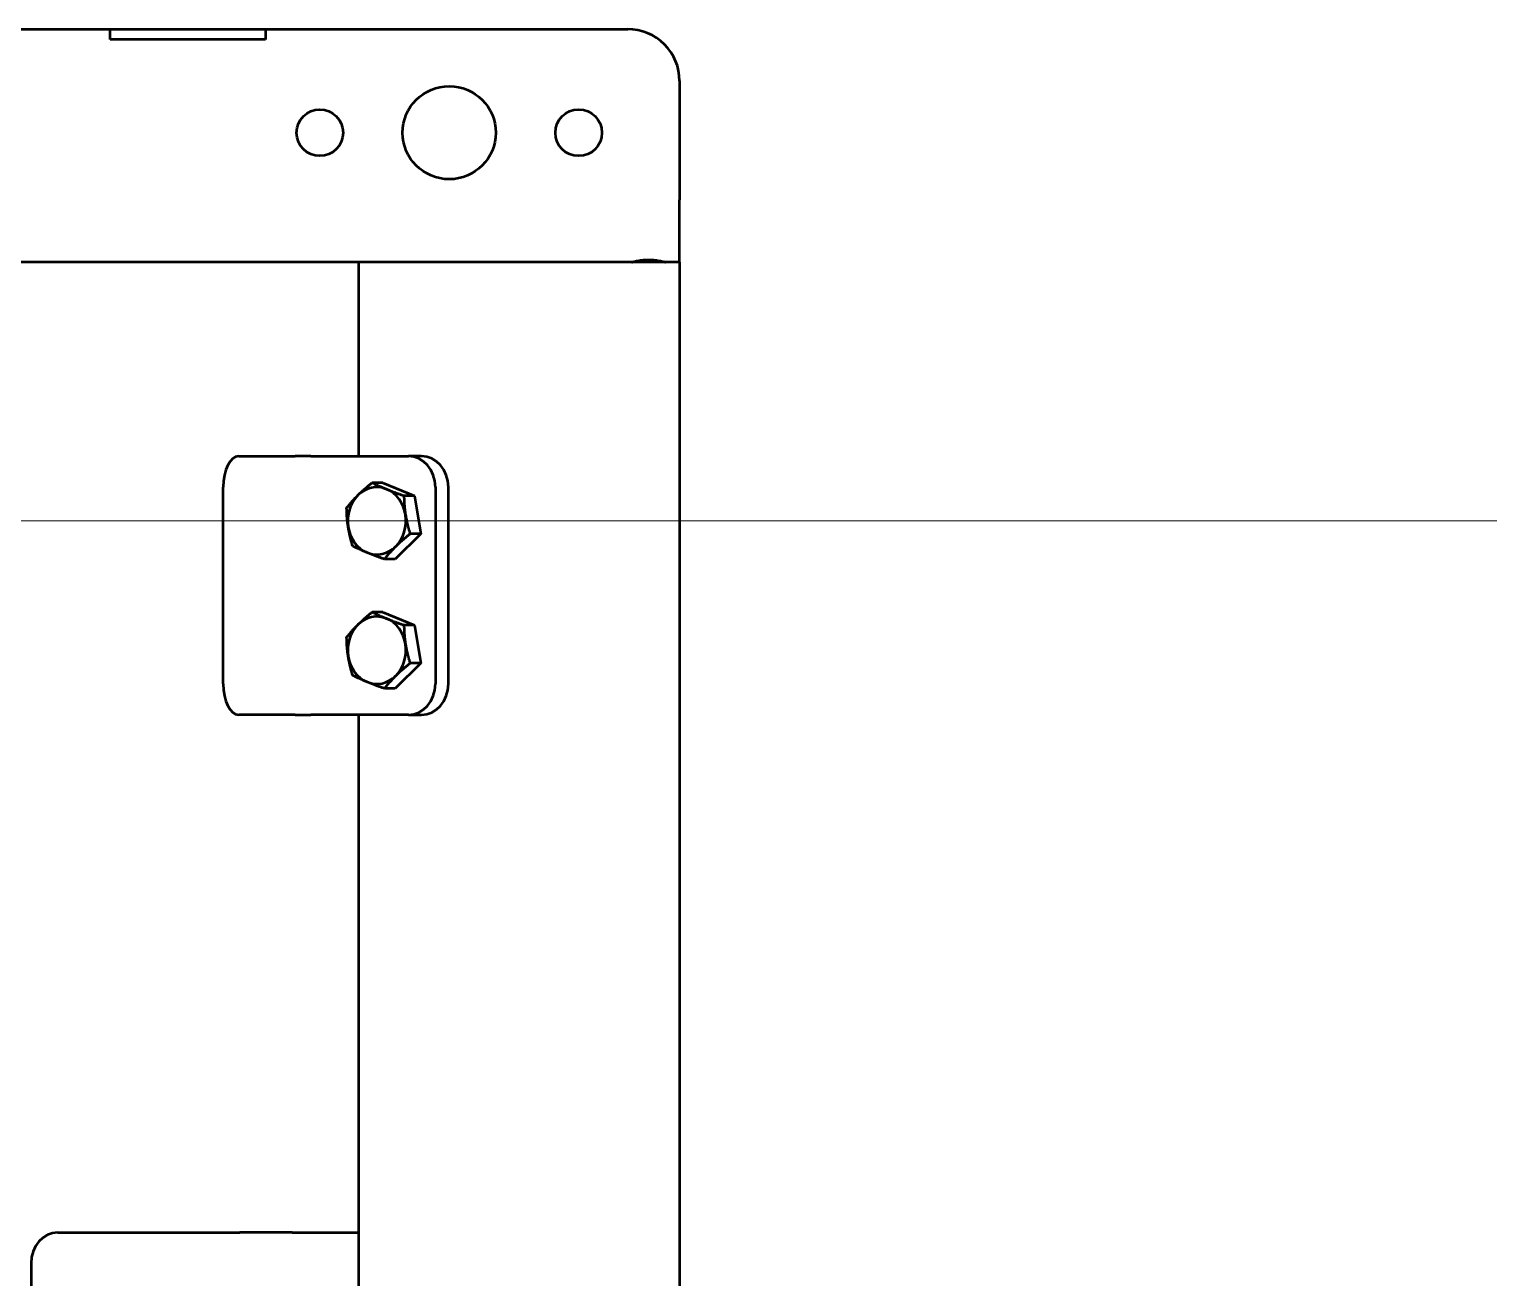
# Model space of a CAD drawing. Extents: x -3873 to 164127, y 7129 to 96529.
# Drawn here: x 15249.5 to 15531.5, y 69165.8 to 69407 of the extents above; entities that cross this region are included whole.
import ezdxf

# ---------------------------------------------------------------- set-up
doc = ezdxf.new("R2010")
doc.units = 0
doc.layers.add('LAYOUT Kromeka', color=1, linetype='CONTINUOUS', lineweight=5)
doc.layers.add('Visible (ISO)', color=7, linetype='CONTINUOUS', lineweight=50)

# ---------------------------------------------------------------- blocks, each defined once
blk = doc.blocks.new('388 gerdirme')
at = {"layer": 'Visible (ISO)', "color": 0}
for p, q in [((52016.62, 94620.19), (52016.62, 94363.19)), ((51971.62, 94262.44), (51971.62, 94489.06)), ((51778.12, 94378.49), (51156.62, 94378.49)), ((51784.12, 94373.29), (51784.12, 94338.13)), ((52014.62, 94333.19), (52014.62, 94363.19)), ((52014.62, 94363.19), (52016.62, 94363.19)), ((52016.62, 94363.19), (52016.62, 94333.19)), ((51890.12, 94341.35), (51928.12, 94341.35)), ((51784.12, 94328.02), (51784.12, 94338.13)), ((51884.12, 94327.47), (51884.12, 94338.35)), ((51934.12, 94338.35), (51934.12, 94327.47)), ((52016.62, 94333.19), (52014.62, 94333.19)), ((52016.62, 94333.19), (52016.62, 94263.19)), ((51784.12, 94328.02), (51784.12, 94315.19)), ((51884.12, 94327.47), (51884.12, 94324.4)), ((51934.12, 94324.4), (51934.12, 94327.47)), ((51884.12, 94305.56), (51884.12, 94324.4)), ((51934.12, 94324.4), (51934.12, 94305.56)), ((51884.12, 94315.19), (50921.62, 94315.19)), ((51971.62, 94315.19), (51934.12, 94315.19)), ((51889.23, 94308.15), (51889.23, 94310.21)), ((51904, 94310.51), (51901.48, 94304.38)), ((51904, 94310.51), (51904, 94312.57)), ((51914.23, 94308.15), (51914.23, 94310.21)), ((51929, 94310.51), (51926.48, 94304.38)), ((51929, 94310.51), (51929, 94312.57)), ((51894.1, 94303.2), (51889.23, 94308.15)), ((51919.1, 94303.2), (51914.23, 94308.15)), ((51884.12, 94305.56), (51884.12, 94303.06)), ((51894.1, 94303.2), (51894.1, 94305.26)), ((51901.48, 94304.38), (51894.1, 94303.2)), ((51901.48, 94304.38), (51901.48, 94306.44)), ((51919.1, 94303.2), (51919.1, 94305.26)), ((51926.48, 94304.38), (51919.1, 94303.2)), ((51926.48, 94304.38), (51926.48, 94306.44)), ((51934.12, 94303.06), (51934.12, 94305.56)), ((51928.12, 94300.37), (51890.12, 94300.37)), ((51928.12, 94297.87), (51890.12, 94297.87)), ((51971.62, 94255.94), (51971.62, 94262.44)), ((51971.62, 94253.19), (51971.62, 94255.94)), ((51971.62, 94253.19), (51717.47, 94253.19)), ((51971.62, 94253.19), (51983.62, 94253.19)), ((52006.62, 94253.19), (51983.62, 94253.19))]:
    blk.add_line(p, q, dxfattribs=at)
for centre, radius in [((51996.62, 94322.69), 4.5), ((51996.62, 94297.69), 9), ((51996.62, 94272.69), 4.5)]:
    blk.add_circle(centre, radius, dxfattribs=at)
blk.add_arc((52006.62, 94263.19), 10, 270, 0, dxfattribs=at)
for centre, major_axis, ratio, start_param, end_param in [((51778.12, 94373.29), (6, 0), 0.866025, 0, 1.570796), ((51890.12, 94338.35), (-6, 0), 0.5, 4.712389, 6.283185), ((51928.12, 94338.35), (6, 0), 0.5, 0, 1.570796), ((51896.62, 94311.68), (-6.5, 0), 0.866025, 4.894552, 5.94175), ((51896.62, 94311.68), (-6.5, 0), 0.866025, 3.847355, 4.894552), ((51921.62, 94311.68), (-6.5, 0), 0.866025, 4.894552, 5.94175), ((51921.62, 94311.68), (-6.5, 0), 0.866025, 3.847355, 4.894552), ((51896.62, 94311.68), (-6.5, 0), 0.866025, 5.94175, 6.988947), ((51896.62, 94311.68), (6.5, 0), 0.866025, 5.94175, 6.988947), ((51921.62, 94311.68), (-6.5, 0), 0.866025, 5.94175, 6.988947), ((51921.62, 94311.68), (6.5, 0), 0.866025, 5.94175, 6.988947), ((51896.62, 94311.68), (6.5, 0), 0.866025, 3.847355, 4.894552), ((51896.62, 94311.68), (6.5, 0), 0.866025, 4.894552, 5.94175), ((51921.62, 94311.68), (6.5, 0), 0.866025, 3.847355, 4.894552), ((51921.62, 94311.68), (6.5, 0), 0.866025, 4.894552, 5.94175), ((51890.12, 94305.56), (-6, 0), 0.866025, 0, 1.570796), ((51928.12, 94305.56), (6, 0), 0.866025, 4.712389, 6.283185), ((51890.12, 94303.06), (-6, 0), 0.866025, 0, 1.570796), ((51928.12, 94303.06), (6, 0), 0.866025, 4.712389, 6.283185)]:
    blk.add_ellipse(centre, major_axis=major_axis, ratio=ratio, start_param=start_param, end_param=end_param, dxfattribs=at)
for points in [[(51890.49, 94313.56), (51891.07, 94314.98), (51891.75, 94316.34)], [(51891.75, 94316.34), (51893.73, 94316.94), (51895.44, 94317.21)], [(51895.44, 94317.21), (51897.15, 94317.49), (51899.13, 94317.51)], [(51899.13, 94317.51), (51900.43, 94316.48), (51901.56, 94315.33)], [(51915.49, 94313.56), (51916.07, 94314.98), (51916.75, 94316.34)], [(51916.75, 94316.34), (51918.73, 94316.94), (51920.44, 94317.21)], [(51920.44, 94317.21), (51922.15, 94317.49), (51924.13, 94317.51)], [(51924.13, 94317.51), (51925.43, 94316.48), (51926.56, 94315.33)], [(51889.23, 94310.21), (51889.91, 94312.14), (51890.49, 94313.56)], [(51901.56, 94315.33), (51902.69, 94314.18), (51904, 94312.57)], [(51914.23, 94310.21), (51914.91, 94312.14), (51915.49, 94313.56)], [(51926.56, 94315.33), (51927.69, 94314.18), (51929, 94312.57)], [(51891.67, 94308.03), (51890.54, 94309.18), (51889.23, 94310.21)], [(51904, 94312.57), (51903.32, 94311.22), (51902.74, 94309.79)], [(51916.67, 94308.03), (51915.54, 94309.18), (51914.23, 94310.21)], [(51929, 94312.57), (51928.32, 94311.22), (51927.74, 94309.79)], [(51894.1, 94305.26), (51892.8, 94306.88), (51891.67, 94308.03)], [(51902.74, 94309.79), (51902.16, 94308.37), (51901.48, 94306.44)], [(51919.1, 94305.26), (51917.8, 94306.88), (51916.67, 94308.03)], [(51927.74, 94309.79), (51927.16, 94308.37), (51926.48, 94306.44)], [(51897.79, 94306.14), (51896.08, 94305.87), (51894.1, 94305.26)], [(51901.48, 94306.44), (51899.51, 94306.42), (51897.79, 94306.14)], [(51922.79, 94306.14), (51921.08, 94305.87), (51919.1, 94305.26)], [(51926.48, 94306.44), (51924.51, 94306.42), (51922.79, 94306.14)]]:
    blk.add_rational_spline(points, [1, 1.0379548493, 1], degree=2, dxfattribs=at)
blk.add_open_spline([(51971.62, 94262.44), (51971.62, 94262.44), (51971.64, 94262.36), (51971.72, 94262.02), (51971.78, 94261.77), (51971.89, 94261.2), (51971.95, 94260.84), (51972.04, 94260.04), (51972.06, 94259.6), (51972.06, 94259.19), (51972.06, 94258.78), (51972.04, 94258.34), (51971.95, 94257.54), (51971.89, 94257.18), (51971.78, 94256.6), (51971.72, 94256.35), (51971.64, 94256.02), (51971.62, 94255.94), (51971.62, 94255.94)], degree=3, knots=[-0.4923546, -0.4923546, -0.4923546, -0.4923546, -0.3692779, -0.3692779, -0.2462013, -0.2462013, -0.1231006, -0.1231006, 0, 0, 0, 0.1231006, 0.1231006, 0.2462013, 0.2462013, 0.3692779, 0.3692779, 0.4923546, 0.4923546, 0.4923546, 0.4923546], dxfattribs=at)

msp = doc.modelspace()

# ---------------------------------------------------------------- linework, layer by layer
at = {"layer": 'LAYOUT Kromeka', "color": 4, "ltscale": 20}
msp.add_line((11209.72, 69312.02), (16309.72, 69312.02), dxfattribs=at)

# ---------------------------------------------------------------- block references
at = {"layer": 'LAYOUT Kromeka', "linetype": 'Continuous', "rotation": 89.99999999999999}
msp.add_blockref('388 gerdirme', (109628.37, 17390.4), dxfattribs=at)

doc.saveas('drawing.dxf')
